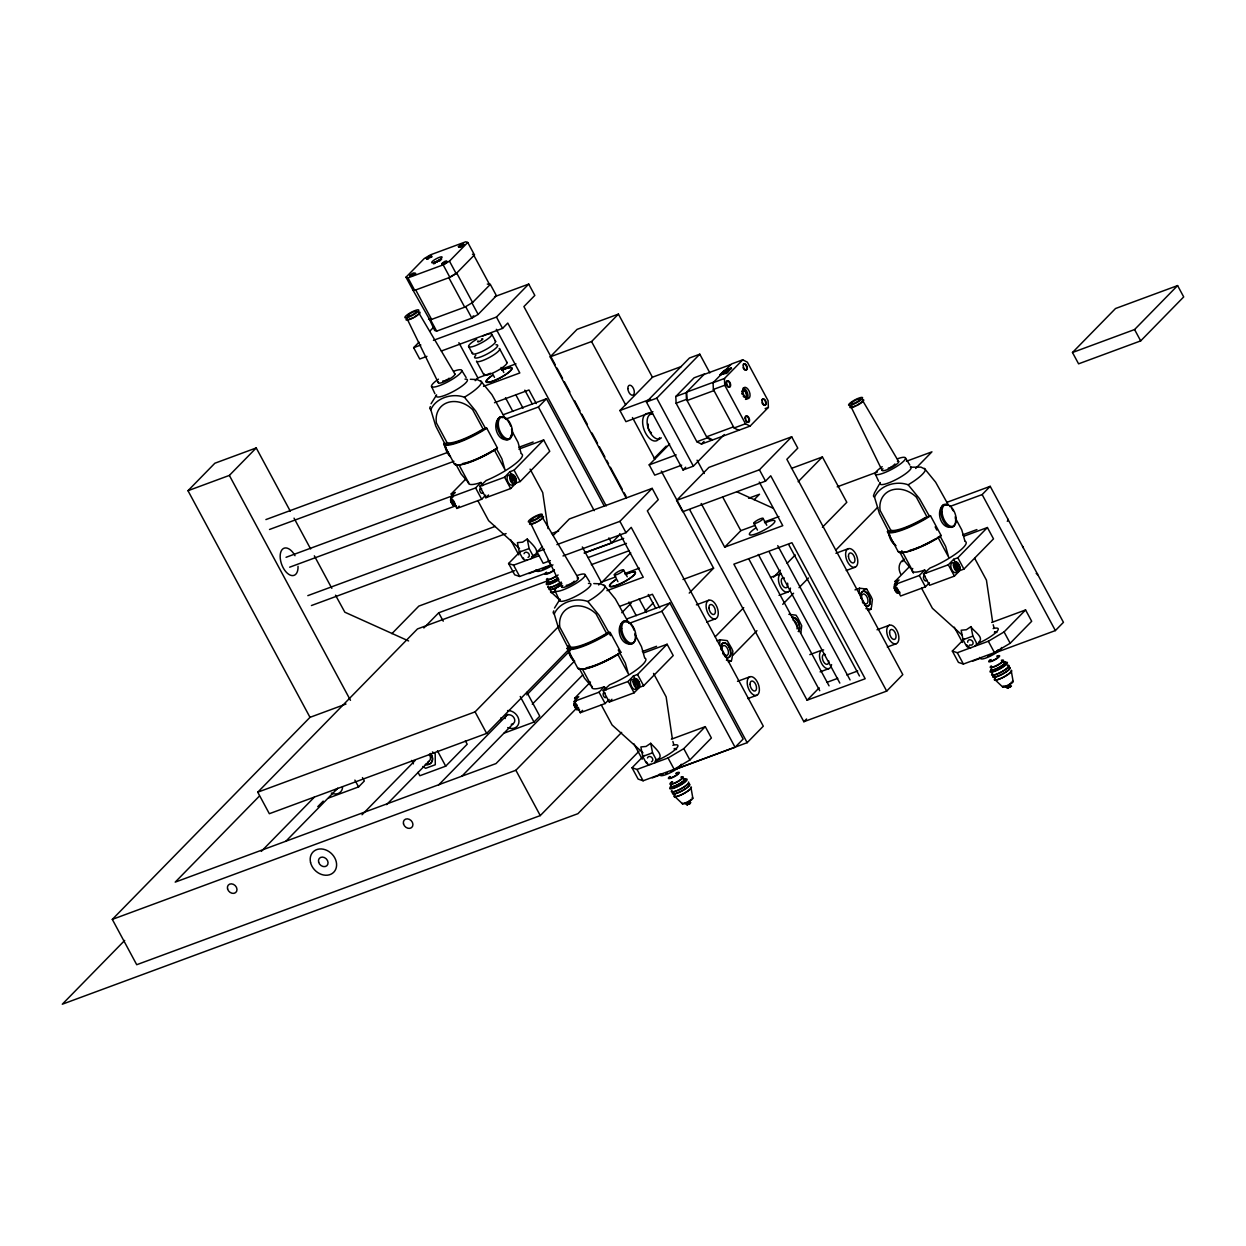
<?xml version="1.0" encoding="UTF-8"?>
<svg xmlns="http://www.w3.org/2000/svg" width="1246" height="1246" viewBox="0 0 1246 1246"><rect width="100%" height="100%" fill="white"/><g stroke="black" fill="none" stroke-linecap="round" stroke-linejoin="round"><path stroke-width="1.5" d="M728.365 662L731.371 660.894L732.041 658.184L732.882 651.175L731.62 648.247L727.197 640.615L720.001 639.774L719.612 644.494M867.87 610.447L870.892 609.325L871.561 606.631L872.387 599.606L871.141 596.678L866.702 589.062L859.522 588.205L859.117 592.94M511.156 434.947L510.066 438.639C498.229 444.651 490.597 423.64 500.035 417.036L503.119 417.675M800.882 632.75L801.708 625.741L797.814 617.907L796.023 615.181L788.843 614.325M874.271 493.26L880.33 482.498A17.615 3.691 -28.3 0 0 896.263 479.461A17.615 3.691 -28.3 0 0 910.468 466.829M444.542 443.218L435.695 425.93L430.789 409.669C436.116 397.567 452.547 392.911 464.447 397.24L475.77 411.118L485.364 428.126M567.989 647.499L559.127 630.227L554.221 613.951C559.563 601.865 575.979 597.192 587.878 601.522L599.217 615.415L610.524 635.6M888.289 530.78L879.427 513.508L874.521 497.247C879.863 485.146 896.279 480.489 908.178 484.803L919.501 498.696L929.111 515.704M897.307 584.249L897.229 583.206L894.986 584.031C893.102 587.567 895.204 594.077 899.923 593.205L899.846 592.162M443.685 444.137L447.221 442.719A30.543 6.401 -28.3 0 0 481.174 430.166L486.781 428.219L497.419 447.968L492.995 451.145A32.894 6.9 -28.3 0 1 456.41 464.665L454.323 463.901L443.685 444.137L444.526 444.978A34.047 7.133 -28.3 0 0 482.389 430.991L486.781 428.219M567.132 648.418L570.668 647.001A30.543 6.401 -28.3 0 0 604.621 634.448L610.213 632.501L620.851 652.25L616.427 655.427A32.894 6.9 -28.3 0 1 579.857 668.946L577.77 668.183L567.132 648.418L567.974 649.275A34.047 7.133 -28.3 0 0 605.836 635.273L610.213 632.501M887.432 531.715L890.968 530.282A30.543 6.401 -28.3 0 0 924.921 517.744L930.513 515.797L941.151 535.546L936.727 538.724A32.894 6.9 -28.3 0 1 900.157 552.243L898.07 551.464L887.432 531.715L888.273 532.556A34.047 7.133 -28.3 0 0 926.136 518.57L930.513 515.797M634.276 641.379L633.513 642.92C621.661 648.932 614.044 627.922 623.467 621.318L626.567 621.956M954.576 524.675L953.813 526.201C941.96 532.213 934.344 511.218 943.767 504.614L946.867 505.237M431.069 403.735L436.598 394.92A17.615 3.691 -28.3 0 0 454.556 390.792A17.615 3.691 -28.3 0 0 464.992 379.142M554.517 608.017L560.03 599.217A17.615 3.691 -28.3 0 0 578.004 595.09A17.615 3.691 -28.3 0 0 588.439 583.424M409.95 276.129L415.572 273.201M415.65 273.559L412.177 275.927M458.699 247.222L464.01 244.278M532.93 555.498C543.022 552.492 529.846 542.306 527.26 539.02L522.604 542.166L517.433 542.649L519.286 552.165L522.339 557.834A3.956 3.208 44.4 0 0 525.485 560.202L527.276 560.093M656.362 759.78C666.454 756.774 653.278 746.588 650.708 743.301L646.051 746.463L640.88 746.93L642.734 756.447L645.786 762.116A3.956 3.208 44.4 0 0 648.917 764.483L650.724 764.374M978.608 642.266C985.228 637.298 972.456 630.632 971.008 626.598L966.351 629.744L961.164 630.227L963.033 639.743L966.086 645.412A3.956 3.208 44.4 0 0 969.217 647.78L971.023 647.655M621.661 732.399L540.281 815.585L136.717 964.716L112.311 919.392L310.005 717.338L187.99 490.706L214.857 463.232L256.24 447.937L290.349 511.296M405.994 277.204L424.279 258.514L430.571 254.791L465.755 241.786L467.748 242.456L474.461 254.916L456.176 273.606L449.884 277.344L414.7 290.334L412.706 289.664L405.994 277.204L407.987 277.874L443.171 264.868L449.463 261.146L467.748 242.456M187.99 490.706L229.357 475.411L256.24 447.937M412.706 289.664L429.107 318.587L431.599 319.412L415.728 289.96M487.295 284.088L490.317 284.384L496.422 295.707L478.137 314.397L471.845 318.135L436.661 331.14L434.667 330.47L429.107 318.587M426.942 356.34L419.731 359.004L413.641 347.665L419.014 342.167M429.777 331.187L433.81 327.059M490.317 284.384L472.032 303.074L478.137 314.397M433.437 340.345L496.453 317.06L528.725 284.088L534.83 295.411L523.912 306.578L555.202 364.673M441.349 351.014L502.559 328.399L507.776 323.057L606.226 505.923M475.178 380.684L477.872 377.927L490.566 373.239M626.333 498.275L550.187 356.854L577.054 329.38L618.421 314.101L652.437 377.273M550.187 356.854L591.554 341.56L618.421 314.101M452.937 497.201L451.192 493.961L465.724 479.103M506.001 418.968L538.397 407.006L546.48 398.751L604.279 506.11M485.691 495.16L481.688 499.257L456.861 508.43L450.756 497.092L455.32 492.419L451.192 493.961M450.756 497.092L475.598 487.918L480.972 482.42L482.669 485.691M456.861 508.43L459.135 506.094M518.834 449.136L543.661 439.947L549.766 451.286L520.189 481.517L516.046 483.043L510.673 488.541L485.831 497.715L479.726 486.392L486.174 480.504A30.543 6.401 -28.3 0 0 514.146 464.711A30.543 6.401 -28.3 0 0 521.217 453.715M479.726 486.392L504.568 477.218L509.941 471.72L514.084 470.178L543.661 439.947M485.831 497.715L488.51 494.989M512.838 478.698L511.763 479.788L512.371 480.925L513.445 479.819L514.66 482.093L514.458 477.047L511.312 478.9L514.458 477.047M515.065 478.168L511.919 480.037L513.991 479.274M391.883 633.653L418.843 606.101L514.676 570.684M652.92 411.694L625.928 421.662L619.916 410.51L652.546 377.164L681.344 366.526M569.22 649.01L486.656 733.411L269.338 813.716L257.751 792.191L417.472 628.934L547.866 580.745M259.23 796.241L175.203 882.121L496.017 763.564L582.754 674.911M423.874 627.968L438.717 612.798L546.262 573.051M724.3 434.543L693.368 466.16L683.026 469.976L646.409 401.991L689.443 358.023L699.785 354.191L709.862 372.897M124.693 940.434L62.3 1004.214L577.91 813.685L638.949 751.291M646.409 401.991L656.767 398.159L699.785 354.191M548.1 560.155L550.716 565.014L519.66 576.477L514.691 574.811L508.586 563.488L520.688 551.121M675.815 396.477L694.1 377.803L704.457 373.971L686.172 392.661L675.815 396.477L676.111 403.221L696.857 441.738L701.451 444.074L738.707 430.306L734.112 427.97L713.366 389.453L713.07 382.709L731.355 364.034L742.741 359.814L747.335 362.15L768.081 400.682L768.377 407.411L750.092 426.101L738.707 430.306M550.374 560.622L543.178 563.285L537.073 551.962L542.462 546.464M553.208 535.469L569.344 518.975L652.172 488.37L658.262 499.693L647.344 510.86L763.3 726.184L747.164 742.678L675.145 769.296M719.767 374.999L724.066 370.607L731.309 367.928L727.306 372.897L719.767 374.999L727.01 372.32L731.309 367.928M724.611 370.794L721.496 373.971L726.449 372.149L729.564 368.956L724.611 370.794L726.138 373.629M261.317 851.376L314.21 797.3M713.07 382.709L724.456 378.504L742.741 359.814M654.119 458.435L666.189 446.099M681.718 465.179L654.726 475.147L649.197 464.883L669.647 443.965M317.777 806.66L323.212 801.1M285.801 841.315L337.355 788.64M328.664 797.97L358.568 786.911L364.315 781.04L362.477 777.613M556.884 544.642L619.901 521.342L652.172 488.37M701.451 444.074L704.052 441.411M584.639 552.975L611.63 543.007L619.698 534.752M683.026 469.976L685.705 467.234M562.99 555.965L626.006 532.681L631.224 527.354L747.164 742.678M362.041 814.759L415.12 760.496M886.685 691.109L770.729 475.785L765.527 481.127L682.699 511.732L676.594 500.394L708.865 467.421L791.693 436.801L797.783 448.139L786.865 459.291L902.805 674.616L886.685 691.109L803.857 721.714L689.754 509.816M598.625 584.966L601.304 582.225L615.82 576.851M257.751 792.191L475.069 711.871L558.987 626.099M602.301 581.835L630.725 552.772M386.587 804.636L428.795 761.508M418.002 772.333L419.84 775.728L445.71 766.165L467.188 744.205L465.365 740.809M438.608 784.98L507.792 714.285M526.778 694.879L570.17 650.521M676.594 500.394L759.421 469.789L791.693 436.801M461.752 776.305L513.29 723.63M532.276 704.224L574.328 661.252M621.785 612.736L631.286 603.033M504.1 733.131L534.004 722.073L539.767 716.201L526.902 692.293M645.101 611.179L653.231 602.877M754.126 499.739L759.53 494.241L748.581 498.275M576.368 701.482L574.624 698.243L590.479 682.045M629.448 623.265L661.844 611.288L669.912 603.033L743.146 739.034L735.078 747.289L675.675 769.234M701.187 503.509L724.689 547.15L740.825 530.656L755.341 525.298M609.138 699.442L605.135 703.538L580.293 712.712L574.204 701.389L578.767 696.716L574.624 698.243M112.311 919.392L515.875 770.262L576.805 707.977M689.209 593.096L713.584 568.192L661.283 471.081M798.141 481.75L822.407 456.955L846.813 502.294L822.407 527.245M574.204 701.389L599.03 692.2L604.403 686.702M580.293 712.712L582.583 710.376M644.042 652.764L667.108 644.244L673.214 655.567L643.621 685.798L639.494 687.325L634.105 692.823L609.278 702.012L603.173 690.673L609.621 684.786A30.543 6.401 -28.3 0 0 637.578 668.993A30.543 6.401 -28.3 0 0 644.665 658.013M603.173 690.673L628.015 681.5L633.389 676.002L637.531 674.475L667.108 644.244M609.278 702.012L611.942 699.271M636.285 682.979L635.195 684.07L635.818 685.207L636.893 684.101L638.108 686.375L637.89 681.328L634.744 683.197L637.89 681.328M638.497 682.465L635.351 684.319L637.422 683.556M715.251 636.753L743.737 607.643M773.564 577.147L780.354 570.216M787.129 563.285L795.275 554.968M732.539 655.63L756.961 630.678M782.737 604.341L793.577 593.236M799.013 587.691L808.498 577.988M835.63 550.265L877.682 507.293M915.67 468.465L931.946 451.831L906.434 461.254M671.392 739.19L705.283 726.652L711.388 737.99L689.879 759.982L674.148 769.296L643.107 780.775L638.139 779.093L632.034 767.77L644.135 755.403M632.034 767.77L637.002 769.436L668.058 757.973L683.774 748.644L705.283 726.652M1072.479 352.509L1115.513 308.525L1177.595 285.583L1183.7 296.922L1140.682 340.89L1078.584 363.832L1072.479 352.509L1134.576 329.551L1177.595 285.583M896.668 584.763L894.924 581.524L909.455 566.681M949.748 506.546L982.144 494.584L990.212 486.329L1063.445 622.33L1055.378 630.569L995.975 652.53M929.438 582.739L925.435 586.819L900.593 596.009L894.488 584.67L899.067 579.997L894.924 581.524M684.101 802.767L687.076 804.838L690.05 802.813M894.488 584.67L919.33 575.496L924.703 569.998L926.417 573.269M964.342 536.045L987.408 527.525L993.498 538.864L963.921 569.095L959.794 570.621L954.405 576.119L929.578 585.293L923.473 573.97L929.921 568.067A30.543 6.401 -28.3 0 0 957.878 552.29A30.543 6.401 -28.3 0 0 964.965 541.294M807.097 700.205L865.176 678.743L791.926 542.711L733.863 564.173L807.097 700.205L819.198 687.839M923.473 573.97L948.315 564.781L953.688 559.283L957.831 557.756L987.408 527.525M803.857 721.714L806.551 718.973M956.585 566.26L955.495 567.366L956.118 568.503L957.193 567.397L958.408 569.671L957.722 566.852L958.797 565.746L958.19 564.609L956.118 565.388M955.043 566.478L958.19 564.609M991.691 622.47L1025.583 609.948L1031.688 621.287L1010.179 643.263L994.448 652.593L963.407 664.056L958.439 662.389L952.333 651.051L964.435 638.684M952.333 651.051L957.302 652.733L988.343 641.254L1004.074 631.94L1025.583 609.948M1008.31 687.169L1007.375 688.135L1011.456 686.016L1007.687 688.244L1004.401 686.048A3.956 0.825 -28.3 0 0 1006.69 685.721A3.956 0.825 -28.3 0 0 1010.475 683.556M431.614 257.237C434.34 253.732 423.017 260.243 428.126 259.184M464.135 244.995L462.422 246.241M447.034 262.423C449.526 258.67 437.58 266.426 444.246 264.074M478.043 340.859C475.318 344.348 486.641 337.853 481.532 338.912M687.605 804.184L687.169 804.932L690.829 802.611M436.521 262.236L437.953 261.38M446.442 262.844L445.009 263.7M464.447 397.24L469.617 393.954A29.25 6.137 -28.3 0 0 481.563 381.743L477.218 379.547L470.349 379.282M485.909 427.923L481.953 430.431A33.455 7.009 -28.3 0 1 444.76 444.168L443.997 443.405M497.419 447.968L493.027 450.74A34.047 7.133 -28.3 0 1 455.164 464.742L454.323 463.901M587.878 601.522L593.065 598.236A29.25 6.137 -28.3 0 0 605.011 586.025L600.665 583.829L593.797 583.564M609.356 632.205L605.4 634.712A33.455 7.009 -28.3 0 1 568.207 648.465L567.444 647.702M620.851 652.25L616.474 655.038A34.047 7.133 -28.3 0 1 578.611 669.024L577.77 668.183M908.178 484.803L913.365 481.532A29.25 6.137 -28.3 0 0 925.311 469.321L920.965 467.125L910.437 467.203M929.656 515.501L925.7 518.009A33.455 7.009 -28.3 0 1 888.491 531.746L887.744 530.983M941.151 535.546L936.774 538.319A34.047 7.133 -28.3 0 1 898.911 552.305L898.07 551.464M530.905 558.753L532.198 557.725A3.956 3.208 44.4 0 0 532.167 554.205L529.114 548.536L527.26 539.02M654.337 763.035L655.645 762.007A3.956 3.208 44.4 0 0 655.614 758.487L652.561 752.818L650.708 743.301M974.637 646.316L975.945 645.288A3.956 3.208 44.4 0 0 975.914 641.783L972.861 636.114L971.008 626.598M473.776 315.861L472.873 316.328M688.508 803.577L689.552 803.031M461.674 246.661L460.21 247.331M438.717 261.021L440.554 260.43M428.577 319.132L430.555 319.801L465.739 306.796L471.845 318.135M494.522 296.719L528.725 284.088M413.641 347.665L420.837 345.002M501.453 369.221L515.984 363.848M483.51 386.369L519.816 372.959L496.313 329.318M494.491 402.723L528.974 389.982L536.294 403.579M503.275 414.716L546.48 398.751M265.896 519.582L448.498 452.096M269.494 529.472L453.933 461.316M703.912 374.516L730.826 364.58M518.928 447.267L533.163 442.003M726.184 370.498L731.62 368.489M619.916 410.51L650.505 399.203M713.615 382.164L686.702 392.116L687.076 400.527L713.974 390.574M676.111 403.221L686.453 399.39L686.172 392.661M713.366 389.453L724.751 385.248L724.456 378.504M286.05 557.305L452.22 495.892M456.176 505.627L453.061 505.253L450.6 500.674L452.843 499.848L454.401 502.013M511.374 480.582L513.445 479.819M453.061 505.253L455.32 504.428L454.899 503.104M289.648 567.195L455.818 505.783M765.122 408.61L768.377 407.411M733.505 426.848L706.591 436.785L712.338 439.698M696.857 441.738L707.198 437.922L711.793 440.259M734.112 427.97L745.497 423.765L750.092 426.101M649.197 464.883L676.189 454.899M307.809 595.65L495.223 526.388M311.422 605.54L506.11 533.584M551.511 533.584L558.66 530.952M519.286 552.165L529.114 548.536M537.073 551.962L544.284 549.299M508.586 563.488L513.57 565.154L539.44 555.591M791.444 468.403L822.407 456.955M584.109 553.022L623.716 538.381M528.849 573.596L537.836 570.279M588.174 557.554L626.458 543.412M591.32 564.687L629.355 550.639M837.203 486.843L877.293 472.032M624.9 573.503L639.416 568.129M764.421 521.934L778.937 516.576M606.958 590.666L643.248 577.241L619.745 533.6M724.689 547.15L782.768 525.687L759.266 482.046M310.005 717.338L345.999 704.037M682.995 579.499L713.584 568.192M619.745 606.335L652.421 594.264L659.741 607.877M626.722 618.997L669.912 603.033M947.022 502.294L990.212 486.329M696.389 604.84L708.803 600.245M770.495 577.443L781.133 573.518A9.875 5.389 69.7 0 0 781.117 587.987A9.875 5.389 69.7 0 0 790.494 588.081M835.91 553.271L848.324 548.676M619.994 653.169L617.673 654.041L628.389 673.946L625.336 663.106L618.265 649.976M706.684 622.081L715.547 618.795A9.875 5.389 69.7 0 0 714.893 603.344A9.875 5.389 69.7 0 0 706.093 606.428A9.875 5.389 69.7 0 0 715.547 618.795M779.015 595.339L787.893 592.068M846.205 570.512L855.068 567.241A9.875 5.389 69.7 0 0 854.413 551.776A9.875 5.389 69.7 0 0 845.613 554.859A9.875 5.389 69.7 0 0 855.068 567.241M642.36 651.549L656.595 646.285M962.66 534.846L976.895 529.581M716.995 640.88L720.001 639.774M855.005 589.888L859.522 588.205M863.696 590.168L866.702 589.062M579.624 709.909L576.509 709.535L574.048 704.956L576.291 704.13L577.194 705.267M894.348 588.252L896.59 587.427L897.494 588.564M634.821 684.879L636.893 684.101M958.797 565.746L956.726 566.509L955.9 563.457L957.115 565.715M955.651 567.615L957.722 566.852M955.121 568.16L957.193 567.397M576.509 709.535L578.751 708.709L578.346 707.385M896.808 592.831L899.051 592.006L898.148 589.592M737.492 681.344L749.905 676.765M809.807 654.633L822.22 650.038M877.013 629.791L889.426 625.196M747.787 698.585L756.665 695.315A9.875 5.389 69.7 0 0 755.995 679.849A9.875 5.389 69.7 0 0 747.195 682.933A9.875 5.389 69.7 0 0 756.665 695.315M820.102 671.874L828.979 668.588M887.308 647.032L896.186 643.746A9.875 5.389 69.7 0 0 895.516 628.296A9.875 5.389 69.7 0 0 886.716 631.379A9.875 5.389 69.7 0 0 896.186 643.746M826.861 682.372L837.748 678.338M846.828 674.989L857.715 670.971M642.734 756.447L652.561 752.818M963.033 639.743L972.861 636.114M652.281 777.878L661.283 774.56M972.581 661.174L979.777 658.511M480.925 482.467L479.912 482.809A30.543 6.401 -28.3 0 1 468.465 482.093M924.672 570.029L923.66 570.388A30.543 6.401 -28.3 0 1 912.742 568.456M1009.416 687.076L1010.506 686.967L1009.774 684.07M689.116 803.779L690.206 803.686L689.474 800.773M865.908 608.609L870.892 609.325M726.387 660.178L731.371 660.894M896.217 584.343L894.986 584.031M451.831 496.656L450.6 500.674M575.278 700.937L574.048 704.956M472.468 254.246L474.461 254.916M408.61 640.958L344.846 612.207L335.517 595.183M737.134 491.936L772.536 507.932M432.424 751.945L435.197 753.783L435.29 764.748L425.618 768.315L422.861 766.477M961.85 634.853L932.382 608.266L921.557 588.174M519.52 548.552L488.65 520.703L477.825 500.596M642.967 752.833L612.082 724.985L601.257 704.878M995.102 679.818L1002.89 687.2M551.355 592.255L559.143 599.622M674.802 796.537L682.59 803.919M874.521 497.247L873.524 496.251A29.25 6.137 -28.3 0 1 874.116 494.148M430.789 409.669L429.792 408.672A29.25 6.137 -28.3 0 1 430.368 406.585M554.221 613.951L553.224 612.97A29.25 6.137 -28.3 0 1 553.816 610.867M924.314 468.325L935.637 482.202L948.175 504.646M480.582 380.746L491.905 394.639L505.331 418.749M604.014 585.028L615.337 598.921L628.778 623.031M905.546 458.107L909.86 465.101M461.799 370.529L466.129 377.538M585.246 574.811L589.56 581.82M898.709 461.659L862.653 400.636A6.588 1.386 -28.3 0 1 857.077 405.09M542.353 517.355L578.409 578.362M418.905 313.058L454.961 374.08M1134.576 329.551L1140.682 340.89M982.144 494.584L1055.378 630.569M955.433 518.118L961.772 529.908L964.825 540.748M974.715 558.379L986.443 580.153L992.61 621.879M1004.074 631.94L1010.179 643.263M957.831 557.756L963.921 569.095M953.688 559.283L955.433 562.522M935.139 526.887L936.852 530.08M926.79 516.56L916.34 497.154A24.686 20.029 44.4 0 0 890.952 490.285A24.686 20.029 44.4 0 0 880.159 510.533L890.61 529.924M948.315 564.781L954.405 576.119M988.343 641.254L994.448 652.593M954.28 627.174L962.519 642.469M919.33 575.496L925.435 586.819M957.302 652.733L963.407 664.056M901.793 550.701L912.508 570.606L904.814 561.494L899.472 551.557M911.636 569.749L913.443 573.098M724.751 385.248L745.497 423.765M759.421 469.789L765.527 481.127M788.718 544.611L859.475 676.002M763.113 518.445A5.264 1.106 -28.3 0 1 756.306 523.071A5.264 1.106 -28.3 0 1 755.948 521.093A5.264 1.106 -28.3 0 1 763.113 518.445L766.773 525.251M777.753 545.639L850.068 679.942M753.799 523.289L757.459 530.095M769.358 552.196L839.835 683.088M686.453 399.39L707.198 437.922M758.3 554.439L829.057 685.845M722.742 497.092L740.825 530.656M697.09 460.179L704.239 473.48M748.986 559.298L819.728 690.689M656.767 398.159L693.368 466.16M591.554 341.56L625.57 404.732M632.47 417.55L654.835 459.104M557.04 368.1L562.553 378.348M564.391 381.759L569.92 392.023M574.515 400.558L580.044 410.822M581.882 414.233L587.396 424.497M592.006 433.032L597.519 443.28M599.357 446.707L604.886 456.955M606.724 460.381L608.562 463.792M610.4 467.219L622.361 489.429M624.215 492.84L626.053 496.266M619.901 521.342L626.006 532.681M473.916 255.477L489.787 284.929M661.844 611.288L735.078 747.289M648.278 594.467L655.63 608.11M496.453 317.06L502.559 328.399M538.397 407.006L594.233 510.704M608.889 537.898L611.63 543.007M623.592 570.014A5.264 1.106 -28.3 0 1 616.786 574.624A5.264 1.106 -28.3 0 1 616.427 572.662A5.264 1.106 -28.3 0 1 623.592 570.014L627.252 576.805M639.151 598.905L646.487 612.502M524.846 390.169L532.182 403.829M491.843 334.349L495.628 341.388M499.724 349.005L507.06 362.633M449.463 261.146L456.176 273.606M614.278 574.858L617.938 581.648M628.919 602.052L636.239 615.649M501.063 367.414L503.82 372.523M515.719 394.624L523.04 408.221M443.171 264.868L449.884 277.344M635.133 634.821L641.472 646.627L644.525 657.467M492.668 373.971L494.491 377.367M505.487 397.77L512.807 411.367M653.527 673.416L666.143 696.857L672.31 738.582M582.318 546.963L601.304 582.225M468.589 346.435L472.39 353.475M483.822 374.719L476.486 361.091A13.13 2.757 -28.3 0 0 490.13 357.072A13.13 2.757 -28.3 0 0 499.194 348.475M683.774 748.644L689.879 759.982M511.685 430.54L518.04 442.346L521.093 453.17M530.08 469.119L542.711 492.575L548.022 528.615M458.886 342.681L477.872 377.927M637.531 674.475L643.621 685.798M633.389 676.002L635.133 679.241M636.815 682.419L635.6 680.16L636.426 683.229M606.49 633.264L596.04 613.873A24.686 20.029 44.4 0 0 570.652 607.004A24.686 20.029 44.4 0 0 559.859 627.236L570.31 646.643M514.084 470.178L520.189 481.517M628.015 681.5L634.105 692.823M668.058 757.973L674.148 769.296M407.987 277.874L414.7 290.334M430.555 319.801L436.661 331.14M509.941 471.72L511.685 474.96M513.368 478.137L512.153 475.879L512.994 478.947M483.043 428.982L472.608 409.591A24.686 20.029 44.4 0 0 447.205 402.707A24.686 20.029 44.4 0 0 436.427 422.955L446.862 442.346M504.568 477.218L510.673 488.541M606.117 689.988L604.372 686.748L603.36 687.107A30.543 6.401 -28.3 0 1 591.897 686.375M633.98 743.878L642.22 759.188M599.03 692.2L605.135 703.538M637.002 769.436L643.107 780.775M582.38 669.071L592.208 687.325L584.514 678.198L579.172 668.261M510.533 539.596L518.772 554.891M475.598 487.918L481.688 499.257M513.57 565.154L519.66 576.477M458.933 464.774L468.776 483.043L461.082 473.916L455.725 463.979M520.221 696.467L534.004 722.073M438.717 612.798L443.233 621.193M515.875 770.262L540.281 815.585M475.069 711.871L486.656 733.411M437.471 750.871L445.71 766.165M294.04 518.149L310.628 548.956M314.319 555.809L331.841 588.346M411.601 760.434L413.423 763.829M229.357 475.411L350.469 700.33M354.892 780.089L358.568 786.911M882.043 470.318L850.987 406.694A6.588 1.386 -28.3 0 0 855.566 405.822M530.703 523.413L561.744 587.037M407.255 319.132L438.312 382.756M875.222 473.885L878.664 481.33M554.922 590.588L558.379 598.049M431.474 386.307L434.932 393.752M993.187 624.744L993.997 627.563M672.887 741.463L673.697 744.267M1013.138 681.515L1011.269 670.846A9.345 1.962 -28.3 0 1 1002.282 677.715A9.345 1.962 -28.3 0 1 994.915 678.774M690.969 787.55L692.838 798.219M651.44 432.72A5.264 2.866 69.7 0 1 650.599 432.128M649.789 431.256A5.264 2.866 69.7 0 1 648.325 424.154M659.586 437.673A14.485 7.897 69.7 0 1 644.12 429.808A14.485 7.897 69.7 0 1 651.019 414.108M298.028 566.307A14.485 7.897 69.7 0 1 287.328 573.222A14.485 7.897 69.7 0 1 281.082 551.293A14.485 7.897 69.7 0 1 295.006 555.716M764.966 522.946A14.485 3.037 -28.3 0 1 773.517 523.522A14.485 3.037 -28.3 0 1 753.456 534.643A14.485 3.037 -28.3 0 1 755.294 528.304M860.986 598.111A7.803 4.252 69.7 0 1 864.833 591.398A7.803 4.252 69.7 0 1 870.378 601.693A7.803 4.252 69.7 0 1 864.599 604.824M863.416 603.531A7.803 4.252 69.7 0 1 862.372 601.896M860.784 598.173A7.803 4.252 69.7 0 1 864.646 591.461A7.803 4.252 69.7 0 1 870.191 601.771A7.803 4.252 69.7 0 1 864.413 604.902M792.207 617.424A7.803 4.252 69.7 0 1 798.515 622.408A7.803 4.252 69.7 0 1 798.499 631.488M792.004 617.502A7.803 4.252 69.7 0 1 798.312 622.486A7.803 4.252 69.7 0 1 798.297 631.551M793.048 620.056A5.233 2.85 69.7 0 1 796.521 623.483A5.233 2.85 69.7 0 1 796.973 628.841M787.597 583.144A5.264 2.866 69.7 0 1 785.276 587.754A5.264 2.866 69.7 0 1 781.304 581.555A5.264 2.866 69.7 0 1 784.31 578.035M831.58 664.616A9.875 5.389 69.7 0 1 821.566 663.433A9.875 5.389 69.7 0 1 823.653 649.898M828.839 660.956A5.264 2.866 69.7 0 1 825.802 664.071A5.264 2.866 69.7 0 1 822.344 657.67A5.264 2.866 69.7 0 1 825.397 654.555M1022.514 546.418A9.875 2.071 -28.3 0 1 1022.701 547.524M1007.858 519.224A9.875 2.071 -28.3 0 1 1007.282 521.311M1036.189 573.565A9.875 2.071 -28.3 0 1 1037.357 574.733M896.481 591.009A1.978 1.075 69.7 0 1 895.08 589.483A1.978 1.075 69.7 0 1 895.173 587.427M896.715 591.305A2.632 1.433 69.7 0 0 897.836 591.196A2.632 1.433 69.7 0 1 897.027 591.196M896.295 591.009A2.632 1.433 69.7 0 1 895.531 590.028M895.251 589.405A2.632 1.433 69.7 0 1 895.158 587.022M956.959 571.509A5.264 2.866 69.7 0 1 951.337 568.659A5.264 2.866 69.7 0 1 953.844 562.943M993.14 628.591A17.771 3.722 -28.3 0 1 995.975 632.438A17.771 3.722 -28.3 0 1 977.129 643.777M969.232 646.113A17.771 3.722 -28.3 0 1 966.818 644.712M926.666 579.826A2.632 1.433 69.7 0 1 924.89 580.62A2.632 1.433 69.7 0 1 923.442 577.381A2.632 1.433 69.7 0 1 924.968 576.026M898.849 592.38A4.143 2.258 69.7 0 1 895.235 590.542A4.143 2.258 69.7 0 1 895.002 585.246M895.5 584.919A4.143 2.258 69.7 0 1 896.762 585.059M896.606 590.9A2.632 1.433 69.7 0 1 895.843 589.919M897.369 458.84A17.133 3.598 -28.3 0 1 902.431 462.328A17.133 3.598 -28.3 0 1 879.193 474.415A17.133 3.598 -28.3 0 1 882.215 466.72M994.386 632.267A14.189 2.975 -28.3 0 1 995.772 632.361M955.277 516.654A12.055 6.573 69.7 0 1 949.982 527.214A12.055 6.573 69.7 0 1 940.855 513.009A12.055 6.573 69.7 0 1 947.754 504.91M951.539 508.275A12.055 6.573 69.7 0 1 953.143 510.782M934.749 539.3A30.543 6.401 -28.3 0 1 922.102 545.779M920.405 546.542A30.543 6.401 -28.3 0 1 915.467 548.52M913.925 549.065A30.543 6.401 -28.3 0 1 909.673 550.374M895.017 544.486A12.055 6.573 69.7 0 1 889.426 534.113M897.4 461.222A9.407 1.978 -28.3 0 1 890.75 468.029A9.407 1.978 -28.3 0 1 882.978 468.73M862.715 399.67A7.897 1.651 -28.3 0 1 857.123 405.371A7.897 1.651 -28.3 0 1 850.613 405.962M896.03 545.639A11.479 6.261 69.7 0 1 888.507 531.684M894.94 463.948A5.264 1.106 -28.3 0 1 892.884 465.77M891.778 466.471A5.264 1.106 -28.3 0 1 890.578 467.125M889.364 467.717A5.264 1.106 -28.3 0 1 888.227 468.185M967.706 642.282A2.959 2.399 44.4 0 1 970.369 639.821A2.959 2.399 44.4 0 1 973.064 643.325A2.959 2.399 44.4 0 1 969.715 644.867M1004.868 663.043A8.224 1.729 -28.3 0 1 999.043 668.993A8.224 1.729 -28.3 0 1 992.252 669.6M1004.634 662.483A9.875 2.071 -28.3 0 1 1005.662 665.099A9.875 2.071 -28.3 0 1 994.028 671.563A9.875 2.071 -28.3 0 1 990.959 670.083M1007.749 665.271A9.875 2.071 -28.3 0 1 1000.756 672.404A9.875 2.071 -28.3 0 1 992.61 673.136M1011.331 670.208A9.875 2.071 -28.3 0 1 1002.236 677.855A9.875 2.071 -28.3 0 1 995.227 678.011M1004.26 661.906A8.224 1.729 -28.3 0 1 999.385 667.342A8.224 1.729 -28.3 0 1 990.991 669.273M1003.778 662.265A7.569 1.589 -28.3 0 1 1004.681 663.168M1004.074 663.9A7.569 1.589 -28.3 0 1 995.834 668.946A7.569 1.589 -28.3 0 1 991.582 669.055M1008.45 667.576A9.345 1.962 -28.3 0 1 1002.905 673.759A9.345 1.962 -28.3 0 1 993.389 675.939M1008.855 667.326A9.875 2.071 -28.3 0 1 1001.862 674.46A9.875 2.071 -28.3 0 1 993.716 675.192M1007.344 665.535A9.345 1.962 -28.3 0 1 1001.815 671.719A9.345 1.962 -28.3 0 1 992.283 673.899M996.691 656.159A6.183 1.293 -28.3 0 1 998.794 657.172A6.183 1.293 -28.3 0 1 990.835 661.595A6.183 1.293 -28.3 0 1 990.118 659.804M1001.535 660.707A6.183 1.293 -28.3 0 1 997.859 664.803A6.183 1.293 -28.3 0 1 991.551 666.252M1012.313 681.235A5.918 1.246 -28.3 0 1 1008.123 685.518A5.918 1.246 -28.3 0 1 1003.232 685.954M1011.222 682.263A3.956 0.825 -28.3 0 1 1010.989 683.088M1002.345 665.878A4.61 0.966 -28.3 0 1 1000.912 667.015M997.61 656.408A4.61 0.966 -28.3 0 1 996.644 658.34A4.61 0.966 -28.3 0 1 991.162 661.003A4.61 0.966 -28.3 0 1 991.146 659.539M1001.441 660.224A7.569 1.589 -28.3 0 1 1002.236 662.218A7.569 1.589 -28.3 0 1 993.311 667.186A7.569 1.589 -28.3 0 1 990.959 666.034M1001.535 647.515A11.853 2.476 -28.3 0 1 991.52 655.521A11.853 2.476 -28.3 0 1 980.571 658.418M994.791 631.862A14.812 3.099 -28.3 0 1 996.831 632.547M998.171 649.758A8.224 1.729 -28.3 0 1 996.426 651.549M991.38 654.742A8.224 1.729 -28.3 0 1 987.689 656.393M980.15 657.919A12.18 2.554 -28.3 0 1 979.668 657.436M453.03 503.4A1.978 1.075 69.7 0 1 451.815 502.777M451.55 502.372A1.978 1.075 69.7 0 1 451.675 499.693M452.968 503.727A2.632 1.433 69.7 0 1 452.142 503.01M451.8 502.45A2.632 1.433 69.7 0 1 451.659 499.085M513.227 483.931A5.264 2.866 69.7 0 1 507.589 481.081A5.264 2.866 69.7 0 1 510.097 475.365M514.333 475.879A5.264 2.866 69.7 0 1 514.925 484.024A5.264 2.866 69.7 0 1 509.739 478.371A5.264 2.866 69.7 0 1 513.539 475.006M537.4 554.408A17.771 3.722 -28.3 0 1 531.512 556.946M523.756 558.426A17.771 3.722 -28.3 0 1 523.04 557.71M482.794 492.746A2.632 1.433 69.7 0 1 480.738 492.653A2.632 1.433 69.7 0 1 479.772 489.242A2.632 1.433 69.7 0 1 481.657 488.759M453.996 505.191A4.143 2.258 69.7 0 1 450.881 501.468A4.143 2.258 69.7 0 1 451.768 497.341M452.859 503.322A2.632 1.433 69.7 0 1 452.454 502.886M451.644 501.063A2.632 1.433 69.7 0 1 451.722 499.335M453.637 371.261A17.133 3.598 -28.3 0 1 458.684 374.766A17.133 3.598 -28.3 0 1 435.446 386.836A17.133 3.598 -28.3 0 1 438.467 379.158M511.545 429.076A12.055 6.573 69.7 0 1 503.649 438.327A12.055 6.573 69.7 0 1 498.12 418.89A12.055 6.573 69.7 0 1 510.689 426.07M492.357 450.927A30.543 6.401 -28.3 0 1 479.757 457.578M478.371 458.216A30.543 6.401 -28.3 0 1 462.749 463.496M454.588 373.707A9.407 1.978 -28.3 0 1 447.003 380.451A9.407 1.978 -28.3 0 1 438.499 382.07M418.983 312.092A7.897 1.651 -28.3 0 1 413.392 317.808A7.897 1.651 -28.3 0 1 406.866 318.384M418.781 313.54A6.588 1.386 -28.3 0 1 418.251 314.179M417.379 314.958A6.588 1.386 -28.3 0 1 414.84 316.686M413.345 317.512A6.588 1.386 -28.3 0 1 408.158 319.428M449.432 454.915A12.055 6.573 69.7 0 1 445.679 446.535M450.445 456.784A11.479 6.261 69.7 0 1 444.775 444.106M449.152 378.192A5.264 1.106 -28.3 0 1 448.046 378.893M446.847 379.563A5.264 1.106 -28.3 0 1 445.632 380.139M444.479 380.622A5.264 1.106 -28.3 0 1 442.704 381.089M546.184 567.335A5.918 1.246 -28.3 0 1 544.891 567.865M524.036 553.691A2.959 2.399 44.4 0 1 528.273 553.115A2.959 2.399 44.4 0 1 528.024 557.429M558.909 579.281A8.224 1.729 -28.3 0 1 550.81 583.362A8.224 1.729 -28.3 0 1 547.866 582.832M557.616 580.527A9.875 2.071 -28.3 0 1 548.287 584.545A9.875 2.071 -28.3 0 1 547.228 582.505M561.339 582.271A9.875 2.071 -28.3 0 1 551.62 587.162A9.875 2.071 -28.3 0 1 548.084 586.539M557.99 578.206A7.569 1.589 -28.3 0 1 550.545 581.96A7.569 1.589 -28.3 0 1 547.835 581.477M558.286 578.144A8.224 1.729 -28.3 0 1 549.455 582.443A8.224 1.729 -28.3 0 1 547.897 580.901M550.374 587.458A9.345 1.962 -28.3 0 0 551.386 589.374A9.345 1.962 -28.3 0 0 560.217 585.573A9.875 2.071 -28.3 0 1 551.044 589.654A9.875 2.071 -28.3 0 1 549.969 587.614M555.218 591.694A9.875 2.071 -28.3 0 1 550.716 591.398M561.089 582.303A9.345 1.962 -28.3 0 1 549.642 587.427M548.738 587.38A9.345 1.962 -28.3 0 1 548.552 586.321M555.436 591.476A9.345 1.962 -28.3 0 1 551.168 591.196M559.719 599.669A5.918 1.246 -28.3 0 1 559.018 598.968M554.096 581.15A4.61 0.966 -28.3 0 1 552.227 581.835M554.049 569.827A4.61 0.966 -28.3 0 1 548.536 573.098A4.61 0.966 -28.3 0 1 546.792 572.506M554.47 570.092A6.183 1.293 -28.3 0 1 546.714 574.126A6.183 1.293 -28.3 0 1 546.371 572.241M558.115 574.967A7.569 1.589 -28.3 0 1 549.33 579.686A7.569 1.589 -28.3 0 1 547.212 578.471M556.121 575.995A6.183 1.293 -28.3 0 1 550.031 579.063A6.183 1.293 -28.3 0 1 547.819 578.674M552.959 564.874A11.853 2.476 -28.3 0 1 541.294 570.746A11.853 2.476 -28.3 0 1 537.057 569.998M549.502 566.12A8.224 1.729 -28.3 0 1 547.633 567.164M543.941 568.83A8.224 1.729 -28.3 0 1 542.384 569.329M539.409 570.076A12.18 2.554 -28.3 0 1 535.92 569.858M501.936 370.109A14.485 3.037 -28.3 0 1 510.502 370.685A14.485 3.037 -28.3 0 1 490.441 381.806A14.485 3.037 -28.3 0 1 492.263 375.467A14.485 3.037 -28.3 0 0 490.503 381.93A14.485 3.037 -28.3 0 0 510.549 370.794A14.485 3.037 -28.3 0 0 501.998 370.218M507.558 710.578A9.875 8.006 44.4 0 1 518.975 721.294A9.875 8.006 44.4 0 1 507.714 727.571M501.297 720.11A9.875 8.006 44.4 0 1 500.97 717.774M505.16 718.584A5.264 4.268 44.4 0 1 509.505 714.783A5.264 4.268 44.4 0 1 514.691 719.643A5.264 4.268 44.4 0 1 511.265 724.3M342.557 786.787A9.875 8.006 44.4 0 1 331.296 793.063M337.728 788.188A5.264 4.268 44.4 0 1 334.831 789.808M430.337 753.596A7.834 6.355 44.4 0 1 431.973 761.508A7.834 6.355 44.4 0 1 425.4 764.514M430.446 753.487A7.834 6.355 44.4 0 1 432.066 761.399A7.834 6.355 44.4 0 1 425.493 764.421M429.107 754.469A5.249 4.268 44.4 0 1 428.188 761.633M575.247 707.074A1.978 1.075 69.7 0 0 576.182 707.712A2.632 1.433 69.7 0 1 575.901 707.167M574.982 706.653A1.978 1.075 69.7 0 1 575.122 703.974M576.415 708.024A2.632 1.433 69.7 0 1 575.59 707.292M574.951 706.108A2.632 1.433 69.7 0 1 575.091 703.367M636.659 688.228A5.264 2.866 69.7 0 1 631.037 685.362A5.264 2.866 69.7 0 1 633.544 679.662M672.84 745.31A17.771 3.722 -28.3 0 1 675.114 749.656A17.771 3.722 -28.3 0 1 654.944 761.228M647.204 762.708A17.771 3.722 -28.3 0 1 646.487 761.991M606.226 697.028A2.632 1.433 69.7 0 1 604.185 696.935A2.632 1.433 69.7 0 1 603.204 693.539A2.632 1.433 69.7 0 1 605.089 693.041M577.443 709.488A4.143 2.258 69.7 0 1 574.328 705.766A4.143 2.258 69.7 0 1 575.2 701.623M574.998 704.706A2.632 1.433 69.7 0 1 575.029 704.115M577.085 575.543A17.133 3.598 -28.3 0 1 582.131 579.047A17.133 3.598 -28.3 0 1 558.893 591.134A17.133 3.598 -28.3 0 1 561.915 583.44M674.086 748.986A14.189 2.975 -28.3 0 1 676.048 749.64M634.993 633.357A12.055 6.573 69.7 0 1 627.096 642.609A12.055 6.573 69.7 0 1 621.552 623.187A12.055 6.573 69.7 0 1 634.136 630.351M615.804 655.225A30.543 6.401 -28.3 0 1 586.196 667.778M574.718 661.205A12.055 6.573 69.7 0 1 569.126 650.817M577.1 577.926A9.407 1.978 -28.3 0 1 570.45 584.732A9.407 1.978 -28.3 0 1 562.678 585.433M542.415 516.374A7.897 1.651 -28.3 0 1 536.824 522.09A7.897 1.651 -28.3 0 1 530.313 522.681M542.212 517.822A6.588 1.386 -28.3 0 1 541.699 518.461M540.826 519.239A6.588 1.386 -28.3 0 1 538.272 520.968M536.777 521.809A6.588 1.386 -28.3 0 1 531.606 523.709M573.892 661.065A11.479 6.261 69.7 0 1 568.332 645.833M574.219 581.166A5.264 1.106 -28.3 0 1 573.518 581.789M572.584 582.474A5.264 1.106 -28.3 0 1 571.478 583.175M570.279 583.844A5.264 1.106 -28.3 0 1 569.064 584.436M567.927 584.904A5.264 1.106 -28.3 0 1 566.151 585.371M647.468 757.973A2.959 2.399 44.4 0 1 651.72 757.397A2.959 2.399 44.4 0 1 651.456 761.727M684.568 779.747A8.224 1.729 -28.3 0 1 679.693 785.198A8.224 1.729 -28.3 0 1 671.314 787.114M684.334 779.202A9.875 2.071 -28.3 0 1 685.362 781.818A9.875 2.071 -28.3 0 1 673.728 788.282A9.875 2.071 -28.3 0 1 670.66 786.787M688.415 782.036A9.875 2.071 -28.3 0 1 680.456 789.123A9.875 2.071 -28.3 0 1 671.532 790.821M691.032 786.911A9.875 2.071 -28.3 0 1 681.936 794.559A9.875 2.071 -28.3 0 1 674.927 794.714M683.961 778.625A8.224 1.729 -28.3 0 1 679.086 784.061A8.224 1.729 -28.3 0 1 670.691 785.992M683.478 778.984A7.569 1.589 -28.3 0 1 678.992 783.983A7.569 1.589 -28.3 0 1 671.283 785.759M688.15 784.279A9.345 1.962 -28.3 0 1 681.531 791.039A9.345 1.962 -28.3 0 1 673.821 791.74M688.555 784.03A9.875 2.071 -28.3 0 1 681.562 791.163A9.875 2.071 -28.3 0 1 673.416 791.895M688.15 783.345A9.345 1.962 -28.3 0 1 681.515 788.422A9.345 1.962 -28.3 0 1 673.089 791.724M672.17 791.662A9.345 1.962 -28.3 0 1 671.983 790.618M676.391 772.863A6.183 1.293 -28.3 0 1 678.494 773.891A6.183 1.293 -28.3 0 1 670.535 778.314A6.183 1.293 -28.3 0 1 669.818 776.523M681.235 777.411A6.183 1.293 -28.3 0 1 679.942 780.012A6.183 1.293 -28.3 0 1 672.575 783.594A6.183 1.293 -28.3 0 1 672.56 781.616M690.782 788.22A9.345 1.962 -28.3 0 1 680.908 794.917A9.345 1.962 -28.3 0 1 674.616 795.493M692.013 797.938A5.918 1.246 -28.3 0 1 688.508 801.863A5.918 1.246 -28.3 0 1 682.465 803.249M691 799.418A3.956 0.825 -28.3 0 1 688.649 801.303M687.745 801.801A3.956 0.825 -28.3 0 1 685.97 802.595M682.497 781.803A4.61 0.966 -28.3 0 1 682.045 782.581M675.753 773.532A4.61 0.966 -28.3 0 1 677.481 774.109A4.61 0.966 -28.3 0 1 671.983 777.379A4.61 0.966 -28.3 0 1 670.239 776.788M681.141 776.928A7.569 1.589 -28.3 0 1 681.562 779.248A7.569 1.589 -28.3 0 1 672.077 784.17A7.569 1.589 -28.3 0 1 671.656 781.849M681.235 764.219A11.853 2.476 -28.3 0 1 669.85 772.925A11.853 2.476 -28.3 0 1 660.505 774.28M674.491 748.566A14.812 3.099 -28.3 0 1 676.531 749.251M672.949 770.417A8.224 1.729 -28.3 0 1 671.08 771.445M667.389 773.112A8.224 1.729 -28.3 0 1 665.831 773.61M662.856 774.373A12.18 2.554 -28.3 0 1 659.368 774.14M625.383 574.39A14.485 3.037 -28.3 0 1 633.934 574.967A14.485 3.037 -28.3 0 1 613.873 586.087A14.485 3.037 -28.3 0 1 615.711 579.748A14.485 3.037 -28.3 0 0 613.935 586.212A14.485 3.037 -28.3 0 0 633.996 575.091A14.485 3.037 -28.3 0 0 625.445 574.499M721.465 649.664A7.803 4.252 69.7 0 1 725.312 642.952A7.803 4.252 69.7 0 1 730.857 653.262A7.803 4.252 69.7 0 1 725.079 656.393M723.895 655.085A7.803 4.252 69.7 0 1 722.851 653.465M721.263 649.742A7.803 4.252 69.7 0 1 725.125 643.029A7.803 4.252 69.7 0 1 730.67 653.325A7.803 4.252 69.7 0 1 724.892 656.455M506.53 362.103A13.13 2.757 -28.3 0 1 495.955 371.51A13.13 2.757 -28.3 0 1 484.087 373.769M482.732 336.077A13.13 2.757 -28.3 0 1 490.036 337.074A13.13 2.757 -28.3 0 1 470.988 346.98A13.13 2.757 -28.3 0 1 476.704 339.208M495.098 340.859A13.13 2.757 -28.3 0 1 484.523 350.266A13.13 2.757 -28.3 0 1 472.639 352.525M495.955 344.768A13.13 2.757 -28.3 0 1 486.672 354.253A13.13 2.757 -28.3 0 1 475.832 355.235M900.749 574.126A13.13 10.653 44.4 0 1 902.525 560.389M902.805 561.603A13.13 10.653 44.4 0 1 903.989 559.018M433.437 263.825A5.918 1.246 -28.3 0 1 441.629 259.261M434.667 263.638A3.956 0.825 -28.3 0 1 435.508 262.781M436.209 262.267A3.956 0.825 -28.3 0 1 440.445 260.212M743.177 388.067A5.918 3.224 69.7 0 1 747.818 394.141A5.918 3.224 69.7 0 1 745.513 399.374M741.946 391.602A3.956 2.149 69.7 0 1 744.625 390.419A3.956 2.149 69.7 0 1 746.79 395.278A3.956 2.149 69.7 0 1 744.501 397.303M743.862 396.851A3.956 2.149 69.7 0 1 743.255 396.197M742.32 394.437A3.956 2.149 69.7 0 1 742.04 393.456M726.761 385.481A3.286 1.791 69.7 0 1 726.979 381.011A3.286 1.791 69.7 0 1 730.031 384.329A3.286 1.791 69.7 0 1 728.24 387.085M727.711 386.712A3.286 1.791 69.7 0 1 727.197 386.167M743.255 364.237A3.286 1.791 69.7 0 1 746.245 365.95A3.286 1.791 69.7 0 1 746.043 370.093A3.286 1.791 69.7 0 1 743.083 367.663M745.092 419.014A3.286 1.791 69.7 0 1 746.541 416.133A3.286 1.791 69.7 0 1 749.033 420.011A3.286 1.791 69.7 0 1 747.148 422.207M746.619 421.849A3.286 1.791 69.7 0 1 745.669 420.603M761.867 399.81A3.286 1.791 69.7 0 1 764.437 399.935A3.286 1.791 69.7 0 1 765.636 404.187A3.286 1.791 69.7 0 1 763.284 404.81M762.786 404.265A3.286 1.791 69.7 0 1 761.991 402.785M742.647 394.328A3.286 1.791 69.7 0 1 743.862 390.621A3.286 1.791 69.7 0 1 746.37 395.262A3.286 1.791 69.7 0 1 743.441 395.792M661.299 437.86A13.13 7.165 69.7 0 1 648.465 428.92A13.13 7.165 69.7 0 1 652.624 414.015M409.654 275.553C415.899 275.678 416.102 269.572 409.654 275.553M426.319 258.514C432.564 258.638 432.783 252.533 426.319 258.514M441.723 263.7C447.984 263.825 448.186 257.704 441.723 263.7M458.403 246.661C464.649 246.77 464.851 240.665 458.403 246.661M456.706 273.061L448.84 277.718L464.711 307.186L472.577 302.513L456.706 273.061M496.547 448.887L494.226 449.744L504.957 469.664L501.904 458.824L496.547 448.887M940.294 536.465L937.973 537.322L948.689 557.242L945.636 546.402L940.294 536.465M627.844 388.581A5.264 2.866 69.7 0 0 632.89 395.169A5.264 2.866 69.7 0 0 632.532 386.93A5.264 2.866 69.7 0 0 627.844 388.581M227.566 888.928A5.264 4.268 44.4 0 0 235.619 892.603A5.264 4.268 44.4 0 0 233.391 884.333A5.264 4.268 44.4 0 0 227.566 888.928M403.502 823.918A5.264 4.268 44.4 0 0 411.554 827.609A5.264 4.268 44.4 0 0 409.327 819.338A5.264 4.268 44.4 0 0 403.502 823.918M310.534 862.403A14.485 11.744 44.4 0 0 332.448 873.337A14.485 11.744 44.4 0 0 327.2 850.551A14.485 11.744 44.4 0 0 310.534 862.403M318.633 862.17A5.264 4.268 44.4 0 0 326.701 865.845A5.264 4.268 44.4 0 0 324.474 857.591A5.264 4.268 44.4 0 0 318.633 862.17M861.531 597.301A5.233 2.85 69.7 0 0 866.546 603.858A5.233 2.85 69.7 0 0 866.204 595.666A5.233 2.85 69.7 0 0 861.531 597.301M848.448 556.308A5.264 2.866 69.7 0 0 853.494 562.912A5.264 2.866 69.7 0 0 853.136 554.657A5.264 2.866 69.7 0 0 848.448 556.308M889.566 632.828A5.264 2.866 69.7 0 0 894.612 639.416A5.264 2.866 69.7 0 0 894.254 631.177A5.264 2.866 69.7 0 0 889.566 632.828M954.311 565.108A4.61 2.508 69.7 0 0 958.735 570.886A4.61 2.508 69.7 0 0 958.423 563.675A4.61 2.508 69.7 0 0 954.311 565.108M953.392 565.092A5.264 2.866 69.7 0 0 958.439 571.696A5.264 2.866 69.7 0 0 958.081 563.457A5.264 2.866 69.7 0 0 953.392 565.092M942.054 511.888A11.479 6.261 69.7 0 0 953.05 526.264A11.479 6.261 69.7 0 0 952.271 508.306A11.479 6.261 69.7 0 0 942.054 511.888M852.373 404.701A7.897 1.651 -28.3 0 0 862.59 397.77A7.897 1.651 -28.3 0 0 851.828 401.742A7.897 1.651 -28.3 0 0 852.373 404.701M853.448 403.595A5.264 1.106 -28.3 0 0 860.254 398.985A5.264 1.106 -28.3 0 0 853.089 401.633A5.264 1.106 -28.3 0 0 853.448 403.595M510.564 477.545A4.61 2.508 69.7 0 0 514.987 483.308A4.61 2.508 69.7 0 0 514.676 476.097A4.61 2.508 69.7 0 0 510.564 477.545M498.307 424.31A11.479 6.261 69.7 0 0 509.303 438.685A11.479 6.261 69.7 0 0 508.539 420.727A11.479 6.261 69.7 0 0 498.307 424.31M408.626 317.123A7.897 1.651 -28.3 0 0 418.843 310.192A7.897 1.651 -28.3 0 0 408.096 314.163A7.897 1.651 -28.3 0 0 408.626 317.123M409.7 316.032A5.264 1.106 -28.3 0 0 416.522 311.407A5.264 1.106 -28.3 0 0 409.342 314.054A5.264 1.106 -28.3 0 0 409.7 316.032M634.012 681.827A4.61 2.508 69.7 0 0 638.435 687.59A4.61 2.508 69.7 0 0 638.123 680.378A4.61 2.508 69.7 0 0 634.012 681.827M633.093 681.811A5.264 2.866 69.7 0 0 638.139 688.399A5.264 2.866 69.7 0 0 637.781 680.16A5.264 2.866 69.7 0 0 633.093 681.811M621.754 628.607A11.479 6.261 69.7 0 0 632.75 642.983A11.479 6.261 69.7 0 0 631.971 625.009A11.479 6.261 69.7 0 0 621.754 628.607M532.073 521.404A7.897 1.651 -28.3 0 0 542.29 514.473A7.897 1.651 -28.3 0 0 531.544 518.445A7.897 1.651 -28.3 0 0 532.073 521.404M533.148 520.314A5.264 1.106 -28.3 0 0 539.954 515.688A5.264 1.106 -28.3 0 0 532.79 518.336A5.264 1.106 -28.3 0 0 533.148 520.314M722.01 648.855A5.233 2.85 69.7 0 0 727.025 655.412A5.233 2.85 69.7 0 0 726.683 647.219A5.233 2.85 69.7 0 0 722.01 648.855M708.927 607.877A5.264 2.866 69.7 0 0 713.974 614.465A5.264 2.866 69.7 0 0 713.631 606.226A5.264 2.866 69.7 0 0 708.927 607.877M750.045 684.381A5.264 2.866 69.7 0 0 755.092 690.985A5.264 2.866 69.7 0 0 754.733 682.73A5.264 2.866 69.7 0 0 750.045 684.381M434.449 262.299A5.918 1.246 -28.3 0 0 442.112 257.097A5.918 1.246 -28.3 0 0 434.044 260.087A5.918 1.246 -28.3 0 0 434.449 262.299M726.589 382.88A3.286 1.791 69.7 0 0 729.751 387.008A3.286 1.791 69.7 0 0 729.533 381.852A3.286 1.791 69.7 0 0 726.589 382.88M743.27 365.841A3.286 1.791 69.7 0 0 746.416 369.969A3.286 1.791 69.7 0 0 746.198 364.813A3.286 1.791 69.7 0 0 743.27 365.841M745.513 418.017A3.286 1.791 69.7 0 0 748.659 422.129A3.286 1.791 69.7 0 0 748.441 416.989A3.286 1.791 69.7 0 0 745.513 418.017M762.178 400.978A3.286 1.791 69.7 0 0 765.34 405.09A3.286 1.791 69.7 0 0 765.106 399.95A3.286 1.791 69.7 0 0 762.178 400.978M742.756 391.104A5.918 3.224 69.7 0 0 748.441 398.533A5.918 3.224 69.7 0 0 748.036 389.25A5.918 3.224 69.7 0 0 742.756 391.104"/></g></svg>
